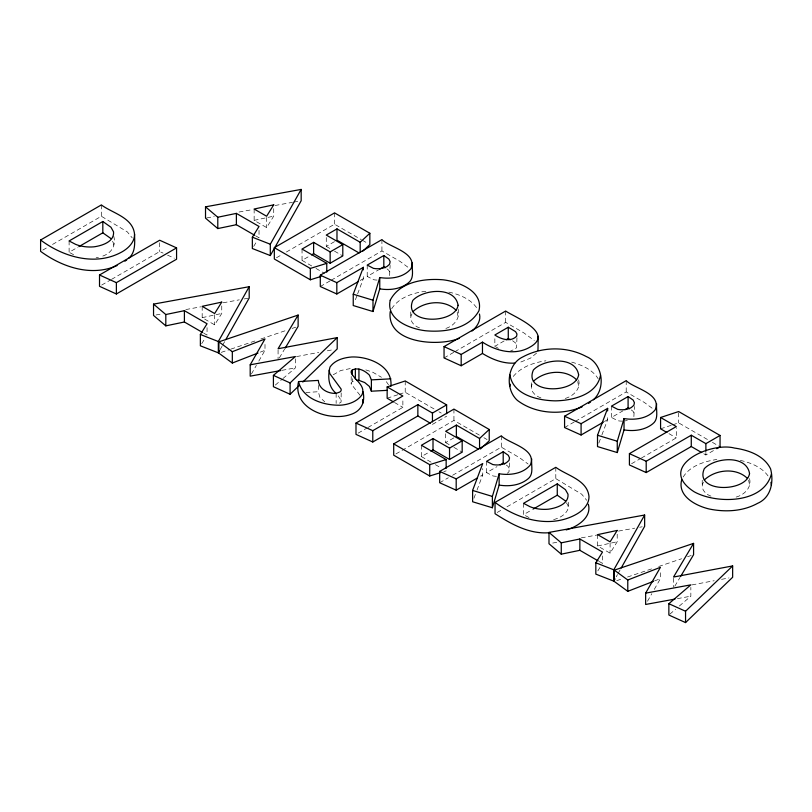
<?xml version="1.0" encoding="UTF-8"?>
<svg xmlns="http://www.w3.org/2000/svg" width="812" height="812" viewBox="0 0 812 812"><rect width="100%" height="100%" fill="white"/><g stroke="black" fill="none" stroke-linecap="round" stroke-linejoin="round"><path stroke-width="0.61" stroke-dasharray="4.06 3.04" d="M360.031 395.271L351.19 384.015L351.241 382.411L354.347 380.574M341.192 392.937L341.07 402.133L338.005 404.011M516.95 337.792L516.615 347.566L514.524 349.454L510.677 350.845M389.598 275.572L390.136 265.443M509.52 462.921L508.982 471.792L507.297 473.264M633.878 416.607L634.416 406.477M458.09 309.037C460.708 318.527 453.492 326.586 444.722 328.738M578.641 379.894C581.189 389.892 572.024 397.109 563.274 398.966M749.557 478.572C751.993 488.103 743.65 495.371 735.185 497.33M355.443 299.699L357.199 295.03M357.635 293.853L363.36 278.658L363.36 273.624M473.934 498.253L476.583 491.24M477.02 490.072L482.734 474.878L482.734 468.585M598.83 443.068L601.469 436.054M601.915 434.887L607.63 419.692L607.63 414.658M113.721 236.079C116.664 246.543 110.3 254.41 100.526 256.754M568.177 502.232C570.775 512.037 560.97 517.965 552.86 519.792M419.489 327.865C413.887 326.079 408.182 319.755 411.999 313.848M540.944 397.9C535.108 396.134 528.51 389.801 532.55 383.447M710.957 496.142C705.354 494.356 699.639 488.032 703.466 482.125M391.709 308.712C399.301 296.847 414.526 292.32 427.883 291.051M683.176 476.989C690.21 465.733 704.349 461.378 716.834 459.48M220.184 349.556L222.041 346.267M222.65 345.171L225.127 340.786M616.247 576.764L617.485 574.571M618.105 573.475L620.571 569.09M251.426 373.997L256.359 365.38M258.825 361.076L264.996 350.307L264.996 341.497M647.499 601.225L651.813 593.694M654.279 589.39L660.44 578.621L660.44 571.069M279.369 357.879L284.545 349.19M674.823 586.193L679.999 577.505M253.689 246.371L257.028 241.012M254.146 209.039L254.146 220.367L266.62 227.563L273.725 216.154L273.725 206.086M201.711 343.659L205.05 338.299M202.178 306.327L202.178 317.654L214.642 324.851L221.757 313.442L221.757 303.373M597.825 570.897L600.504 566.603M597.622 534.641L597.622 545.968L610.096 553.165L617.201 541.756L617.201 531.687M513.255 376.433C521.263 366.801 533.849 362.477 545.918 360.802M536.58 353.098L530.378 358.214L520.167 362.274M275.319 385.071L282.018 379.336M282.972 378.524L295.406 367.866L295.406 356.539M669.819 614.207L675.554 609.284M679.38 606.006L690.85 596.181L690.85 587.37M333.275 374.748L340.857 370.475L351.505 368.333M42.772 250.086L48.192 246.95M52.536 244.442L101.358 216.256L127.291 231.867L132.234 237.896M69.111 240.951L69.111 252.278L77.81 247.254M101.703 285.053L110.452 279.998M111.548 279.369L159.7 251.568L163.07 253.1M276.516 257.719L281.997 254.562M286.372 252.024L334.554 224.213L361.289 239.641M302.044 249.061L302.044 260.378L310.468 255.516M326.272 237.581L326.272 246.391L334.838 241.448M320.293 286.524L330.027 280.911M331.103 280.282L381.924 250.949L400.062 261.413L408.68 267.787M360.173 280.495L363.36 278.658M377.032 280.079A13.073 7.552 0 0 1 373.49 279.683L367.217 276.425L378.636 269.838M444.052 357.94L453.776 352.327M454.862 351.697L505.653 322.374L523.781 332.849L534.255 340.482M504.14 340.949L494.853 346.318L494.853 337.508M358.173 433.131L366.892 428.097M367.988 427.467L402.874 407.33L402.874 398.519M432.451 424.402L446.641 416.211M395.901 453.938L453.938 420.423L479.608 435.242M421.418 445.27L421.418 456.598L429.852 451.736M445.656 433.801L445.656 442.611L454.223 437.668M439.678 482.744L448.325 477.75M452.649 475.253L501.308 447.158L519.447 457.633L528.064 464.007M564.573 427.559L574.297 421.935M575.383 421.316L626.204 391.973L644.342 402.447L652.96 408.822M480.613 476.106L482.734 474.878M496.416 476.299A13.073 7.552 0 0 1 492.874 475.903L486.601 472.645L496.974 466.656M604.443 421.529L607.63 419.692M622.499 421.113A13.073 7.552 0 0 1 617.77 420.717L611.497 417.459L622.905 410.872M497.218 512.453L502.648 509.327M506.982 506.82L555.804 478.633L581.737 494.234L586.69 500.273M523.557 503.328L523.557 514.656L532.256 509.631M631.594 463.703L640.323 458.668M641.409 458.039L676.294 437.891L676.294 427.822M703.791 453.766L705.882 454.974L713.515 450.558M260.327 352.124L264.996 350.307M654.614 580.895L660.44 578.621M221.28 352.367L229.684 349.525M230.892 349.119L256.105 340.593M260.906 338.969L286.118 330.443M292.127 328.413L295.73 327.195M616.734 580.671L622.733 578.641M627.544 577.017L653.954 568.096M658.755 566.471L681.572 558.757M687.571 556.727L691.174 555.509M387.151 398.245L397.992 394.683M399.2 394.287L405.218 392.297L434.653 409.289M660.582 428.817L671.422 425.244M672.62 424.849L678.649 422.869L708.074 439.86M443.809 471.61L446.153 470.879M254.146 220.367L273.725 216.154M202.178 317.654L221.757 313.442M597.622 545.968L617.201 541.756M296.553 356.58L318.72 352.418M327.348 350.794L333.509 349.637M692.007 584.894L714.174 580.722M721.563 579.342L728.953 577.951M281.967 370.333L295.406 367.866M677.411 598.637L690.85 596.181M206.755 217.92L214.216 216.571M239.053 212.044L252.725 209.557M275.085 205.497L292.472 202.33M293.711 202.107L298.684 201.193M156.026 314.985L162.238 313.858M185.836 309.555L200.747 306.845M223.107 302.785L239.256 299.841M244.229 298.938L247.954 298.258M552.718 543.066L557.692 542.162M581.29 537.869L597.439 534.935M618.561 531.089L634.71 528.155M639.673 527.252L642.16 526.795M96.151 257.79L98.414 257.414M305.951 392.48L318.314 391.729L319.887 397.332L324.719 401.788M448.843 292.117C460.008 294.543 472.279 299.658 478.106 310.052M740.311 460.394C751.476 462.82 763.737 467.935 769.563 478.329M365.826 369.907L372.769 372.221L381.437 377.275M571.739 362.122C581.707 364.974 592.496 369.531 598.129 378.686M167.576 255.141L174.326 258.206M73.587 254.694L69.111 252.278M529.008 517.538L523.557 514.656M362.365 240.261L367.704 243.346M712.439 442.378L720.061 446.783M668.966 433.659L676.294 437.891M326.272 246.391L330.403 248.776M334.534 251.162L342.796 255.932M495.736 346.825L498.375 348.348M302.044 260.378L311.717 265.971M316.02 268.457L324.617 273.421M255.79 235.916L259.028 237.784L259.028 228.984M439.008 411.806L441.19 413.064M483.881 437.709L487.088 439.566M394.49 402.488L402.874 407.33M445.656 442.611L452.883 446.783M453.918 447.382L462.17 452.142M421.418 456.598L431.101 462.19M435.405 464.667L440.774 467.773M203.822 333.204L207.05 335.072L207.05 327.52M599.266 561.518L602.504 563.386L602.504 554.576M512.605 340.756L515.59 342.999L516.95 345.344M631.289 409.928L633.177 411.43L634.416 414.029M387.019 268.894L388.897 270.396L390.136 272.994M506.394 465.114L508.282 466.616L509.52 469.214M386.35 381.681L388.461 384.726M338.259 395.85L341.192 400.478M566.441 502.79L568.004 505.561L568.177 508.515M112.513 241.337L113.548 243.194L113.721 246.148M748.634 480.227L749.557 484.855M577.718 381.549L578.641 386.187M457.166 311.95L458.09 316.578M705.882 452.457L705.882 454.974M702.218 480.247L702.218 485.282M678.649 412.8L678.649 422.869M673.534 578.296L673.534 587.106M626.204 380.655L626.204 391.973M611.497 406.132L611.497 417.459M610.096 543.096L610.096 553.165M555.804 467.306L555.804 478.633M531.302 382.828L531.302 386.603M505.653 311.047L505.653 322.374M501.308 435.841L501.308 447.158M486.601 461.317L486.601 472.645M453.938 409.106L453.938 420.423M410.75 311.97L410.75 317.005M405.218 380.97L405.218 392.297M381.924 239.621L381.924 250.949M367.217 265.098L367.217 276.425M352.347 378.727L352.347 381.244M351.19 376.474L351.19 384.015M336.138 393.353L336.138 403.422M334.554 212.886L334.554 224.213M318.314 385.436L318.314 391.729M278.08 349.982L278.08 358.792M266.62 217.504L266.62 227.563M214.642 314.792L214.642 324.851M159.7 242.758L159.7 251.568M101.358 204.928L101.358 216.256M627.29 420.454A13.073 7.552 0 0 1 624.946 420.91"/><path stroke-width="1.22" d="M320.293 275.197L381.924 239.621C389.324 247.295 417.784 252.532 410.963 268.742C403.544 277.674 390.613 279.277 379.762 277.542L372.992 300.207L372.992 311.534L353.24 305.545L353.24 294.218L363.36 267.331L336.818 282.657L320.293 275.197L320.293 286.524L336.818 293.985L358.051 281.723M439.678 471.417L501.308 435.841C508.708 443.514 537.168 448.752 530.337 464.961C522.928 473.893 509.987 475.497 499.136 473.761L492.376 496.426L492.376 507.754L472.614 501.765L472.614 490.438L482.734 463.55L456.192 478.877L439.678 471.417L439.678 482.744L456.192 490.194L477.426 477.943M564.573 416.231L626.204 380.655C633.593 388.329 662.064 393.566 655.233 409.776C647.824 418.708 634.882 420.311 624.032 418.576L617.272 441.241L617.272 452.568L597.51 446.58L597.51 435.252L607.63 408.365L581.087 423.691L564.573 416.231L564.573 427.559L581.087 435.009L603.387 422.138M444.052 346.612L505.653 311.047C514.321 316.974 554.677 332.758 530.378 346.886C515.285 355.96 496.365 351.22 482.47 342.136L461.186 354.428L444.052 346.612L444.052 357.94L461.186 365.755L482.47 353.464C492.143 359.391 503.227 363.877 514.767 363.096M537.97 350.368L538.224 336.209M40.6 240.007L101.358 204.928C112.594 213.292 132.995 217.484 134.559 234.262C134.599 242.118 128.56 248.096 122.186 251.771C95.846 266.64 63.397 257.171 40.6 240.007L40.6 251.334C62.108 267.148 91.391 277.044 117.08 265.554M390.227 311.544C386.187 343.618 438.439 346.876 459.267 338.36M582.072 406.883C561.427 415.409 535.534 414.13 517.366 400.377C504.729 389.07 506.942 364.02 523.141 356.762C542.375 346.44 567.04 346.196 586.315 356.559C602.768 363.34 606.199 388.217 593.43 399.768M509.956 386.228L510.291 384.198M681.694 479.821C677.228 496.091 695.803 505.764 708.896 508.921C725.065 512.331 742.787 511.479 757.494 503.399C771.096 497.573 773.958 482.023 770.618 468.94C764.193 455.491 748.299 449.96 734.454 448.062C710.185 441.535 655.629 466.859 694.047 491.707C716.245 504.232 763.625 503.897 771.4 474.046M600.484 375.367C596.8 395.008 572.409 400.6 555.266 400.854C538.102 400.539 512.9 395.038 509.956 374.9M329.164 370.201L329.784 373.581L341.192 389.161L341.07 390.816L339.883 392.023L336.138 393.353C328.241 386.959 327.581 376.23 330.007 367.044C334.737 360.163 343.567 357.656 351.505 357.006C368.486 356.204 393.17 365.958 390.876 386.38M372.992 311.534L379.762 288.869L379.762 277.542M492.376 507.754L499.136 485.089L499.136 473.761M617.272 452.568L624.032 429.903L624.032 418.576M387.222 390.349L371.388 391.201L371.388 379.874L369.409 375.134C365.126 370.84 358.376 367.065 352.347 369.917L351.241 371.084L351.19 372.698C354.529 380.067 366.334 385.801 361.858 395.008C356.874 401.788 348.257 404.762 340.106 405.218C323.998 405.492 302.744 399.23 298.542 381.599L318.314 380.402C318.811 389.141 328.292 393.861 336.138 393.353M363.015 391.668C365.542 402.376 360.954 411.44 350.419 414.567C343.314 417.033 335.64 416.901 328.302 415.714C311.605 412.77 293.934 401.169 298.542 381.599M205.517 206.827L217.789 217.24L236.383 213.383L259.028 226.467L252.349 237.195L252.349 248.523L270.305 255.557L270.305 244.229L301.171 189.419L205.517 206.827L205.517 218.144L217.789 228.568L236.383 224.711L254.714 235.297M153.539 304.114L165.81 314.528L184.405 310.671L207.05 323.755L200.371 334.483L200.371 345.81L218.337 352.844L218.337 341.517L249.193 286.707L153.539 304.114L153.539 315.432L165.81 325.856L184.405 321.999L202.736 332.585M270.305 255.557L301.171 200.747L301.171 189.419M218.337 352.844L219.565 350.652M225.736 339.69L249.193 298.034L249.193 286.707M548.993 532.418L561.265 542.842L579.859 538.985L602.504 552.058L595.825 562.797L595.825 574.114L613.781 581.148L613.781 569.831L644.647 515.021L548.993 532.418L548.993 543.746L561.265 554.17L579.859 550.313L598.19 560.899M613.781 581.148L615.019 578.956M621.19 567.994L644.647 526.349L644.647 515.021M280.739 370.556L250.197 376.149L250.197 364.821L264.996 338.98L232.323 351.697L218.885 341.852L298.126 315.066L298.126 326.383L285.195 348.104M674.975 599.083L645.641 604.463L645.641 593.136L660.44 567.294L627.777 580.012L614.329 570.156L693.58 543.37L693.58 554.697L680.639 576.418M298.126 315.066L278.08 348.724L337.203 337.619L337.203 348.947L302.785 382.066M693.58 543.37L673.534 577.038L732.647 565.934L732.647 577.261L685.551 622.581L668.855 615.029L668.855 603.702L690.85 584.853L645.641 593.136M128.438 258.449C135.817 252.644 134.711 242.575 134.559 234.262M472.016 331.042C476.877 326.962 481.14 320.638 479.466 314.031M250.197 364.821L295.406 356.539L273.411 375.388L273.411 386.715L290.097 394.267L290.097 382.939L337.203 337.619M290.097 394.267L299.161 385.548M685.551 622.581L685.551 611.253L732.647 565.934M360.183 252.339L360.183 242.28L369.846 233.257L334.554 212.886L274.324 247.66L274.324 258.987L310.336 279.775L320.902 276.486M362.812 251.141L369.846 244.585L369.846 233.257M479.557 448.559L479.557 438.49L489.23 429.477L453.938 409.106L393.708 443.88L393.708 455.197L429.721 475.994L440.287 472.706M480.44 448.995L489.23 440.804L489.23 429.477M412.831 311.737C423.854 301.14 444.793 298.917 456.1 310.275M533.382 381.335C544.405 370.749 565.345 368.526 576.652 379.874M704.298 480.014C715.321 469.417 736.251 467.194 747.568 478.552M124.926 261.19L126.753 259.921M588.578 403.361L590.568 402.001M102.819 221.493L69.111 240.951L75.536 244.321A24.939 14.393 0 0 0 93.887 246.838C101.835 245.772 114.482 241.844 113.548 231.867L110.96 227.238L102.819 221.493L102.819 232.821L78.896 246.625M99.511 274.994L159.7 240.24L176.569 247.893L176.569 259.221L116.38 293.974L99.511 286.311L99.511 274.994L116.38 282.647L176.569 247.893M311.524 254.907L313.625 253.689L330.149 263.23L342.796 255.932L342.796 244.605L330.149 251.903L313.625 242.362L302.044 249.061L326.769 263.332L326.769 272.142M360.183 242.28L336.98 228.882L326.272 235.064L342.796 244.605M383.822 255.516L367.217 265.098L373.49 268.366A13.073 7.552 0 0 0 387.07 266.458L389.598 264.245L390.136 261.667L388.897 259.079L383.822 255.516L383.822 266.843L379.671 269.239M508.271 327.236L494.853 334.991C500.994 339.233 510.677 342.38 516.615 336.249L516.95 334.016L515.59 331.672L508.271 327.236L508.271 338.563L506.211 339.761M430.37 423.204L417.855 415.977L372.779 442.002L355.991 434.39L355.991 423.072L402.874 396.002L387.151 386.928L387.151 398.245L393.444 401.879M355.991 423.072L372.779 430.675L417.855 404.65L432.451 413.075L446.641 404.883L446.641 413.694M430.898 451.127L433.009 449.909L449.533 459.45L462.17 452.142L462.17 440.825L449.533 448.122L433.009 438.582L421.418 445.27L446.153 459.551L446.153 468.362M479.557 438.49L456.364 425.102L445.656 431.284L462.17 440.825M503.196 451.736L486.601 461.317L492.874 464.576A13.073 7.552 0 0 0 506.455 462.678L508.982 460.465L509.52 457.887L508.282 455.288L503.196 451.736L503.196 463.063L500.09 464.86M628.092 396.55L611.497 406.132L617.77 409.39A13.073 7.552 0 0 0 631.35 407.492L633.878 405.279L634.416 402.701L633.177 400.103L628.092 396.55L628.092 407.878L624.986 409.674M495.046 502.384L555.804 467.306C567.04 475.67 587.441 479.862 589.004 496.639C589.045 504.496 583.006 510.464 576.632 514.148C550.292 529.018 517.843 519.538 495.046 502.384L495.046 513.712C511.357 524.146 529.536 534.509 549.663 532.682M557.265 483.861L523.557 503.328L529.982 506.698A24.939 14.393 0 0 0 548.333 509.205C556.281 508.139 568.938 504.222 568.004 494.234L565.406 489.616L557.265 483.861L557.265 495.188L533.342 509.002M701.71 452.558L691.276 446.539L646.2 472.564L629.412 464.961L629.412 453.634L676.294 426.564L660.582 417.49L660.582 428.817L666.865 432.451M629.412 453.634L646.2 461.246L691.276 435.212L705.882 443.646L720.061 435.455L720.061 446.783L716.793 448.671M569.486 528.906C579.443 525.212 591.715 516.432 588.355 504.252M218.885 341.852L218.885 353.179L232.323 363.025L257.993 353.037M614.329 570.156L614.329 581.483L627.777 591.329L653.447 581.341M387.151 386.928L405.218 380.97L446.641 404.883M660.582 417.49L678.649 411.542L720.061 435.455M274.324 247.66L310.336 268.447L326.769 263.332M393.708 443.88L429.721 464.667L446.153 459.551M566.177 529.921L568.38 529.241M371.388 379.874L390.876 378.828M356.539 380.28L358.934 380.361L364.71 382.543L369.409 386.451L371.388 391.201M379.762 288.869C389.547 290.463 400.407 289.224 408.365 282.87C414.8 278.11 411.603 269.432 412.334 262.753M624.032 429.903C633.817 431.497 644.687 430.258 652.635 423.905C659.07 419.134 655.873 410.456 656.614 403.787M499.136 485.089C508.921 486.682 519.792 485.444 527.739 479.09C534.174 474.33 530.977 465.652 531.718 458.973M353.24 294.218L372.992 300.207M597.51 435.252L617.272 441.241M472.614 490.438L492.376 496.426M252.349 237.195L270.305 244.229M200.371 334.483L218.337 341.517M595.825 562.797L613.781 569.831M273.411 375.388L290.097 382.939M668.855 603.702L685.551 611.253M508.271 338.563L510.443 339.66M383.822 266.843L385.324 267.716M628.092 407.878L629.594 408.74M359.127 252.989L336.98 240.21L336.98 228.882M503.196 463.063L504.709 463.926M478.501 449.209L456.364 436.43L456.364 425.102M102.819 232.821L110.96 238.566M557.265 495.188L565.406 500.933M770.933 482.308L771.4 485.373M362.629 399.484L363.015 402.996M705.882 443.646L705.882 451.198M691.276 435.212L691.276 446.539M646.2 461.246L646.2 472.564M627.777 580.012L627.777 591.329M607.63 408.365L607.63 410.882M581.087 423.691L581.087 435.009M579.859 538.985L579.859 550.313M561.265 542.842L561.265 554.17M482.47 342.136L482.47 353.464M461.186 354.428L461.186 365.755M456.192 478.877L456.192 490.194M449.533 448.122L449.533 459.45M433.009 438.582L433.009 449.909M432.451 413.075L432.451 421.885M429.721 464.667L429.721 475.994M417.855 404.65L417.855 415.977M372.779 430.675L372.779 442.002M363.36 267.331L363.36 269.848M358.934 369.034L358.934 380.361M355.351 368.912L355.351 378.981M352.347 369.917L352.347 374.951M336.818 282.657L336.818 293.985M330.149 251.903L330.149 263.23M313.625 242.362L313.625 253.689M310.336 268.447L310.336 279.775M236.383 213.383L236.383 224.711M232.323 351.697L232.323 363.025M217.789 217.24L217.789 228.568M184.405 310.671L184.405 321.999M165.81 314.528L165.81 325.856M116.38 282.647L116.38 293.974M390.227 300.217C385.751 319.847 410.283 329.043 425.762 330.778C444.763 332.504 468.92 329.022 478.968 310.702C483.647 291.051 458.506 281.591 442.987 279.785C424.168 278.232 399.748 281.703 390.227 300.217M458.09 305.261C455.004 324.445 402.255 324.759 412.831 300.41C422.981 289.356 454.872 285.915 458.09 305.261M578.641 374.86C575.556 394.043 522.806 394.358 533.382 370.008C543.532 358.965 575.424 355.514 578.641 374.86M749.557 473.538C746.472 492.711 693.712 493.036 704.298 468.686C714.448 457.633 746.34 454.192 749.557 473.538M273.725 204.827L266.62 216.246L254.146 209.039L273.725 204.827M221.757 302.115L214.642 313.533L202.178 306.327L221.757 302.115M617.201 530.429L610.096 541.837L597.622 534.641L617.201 530.429"/></g></svg>
